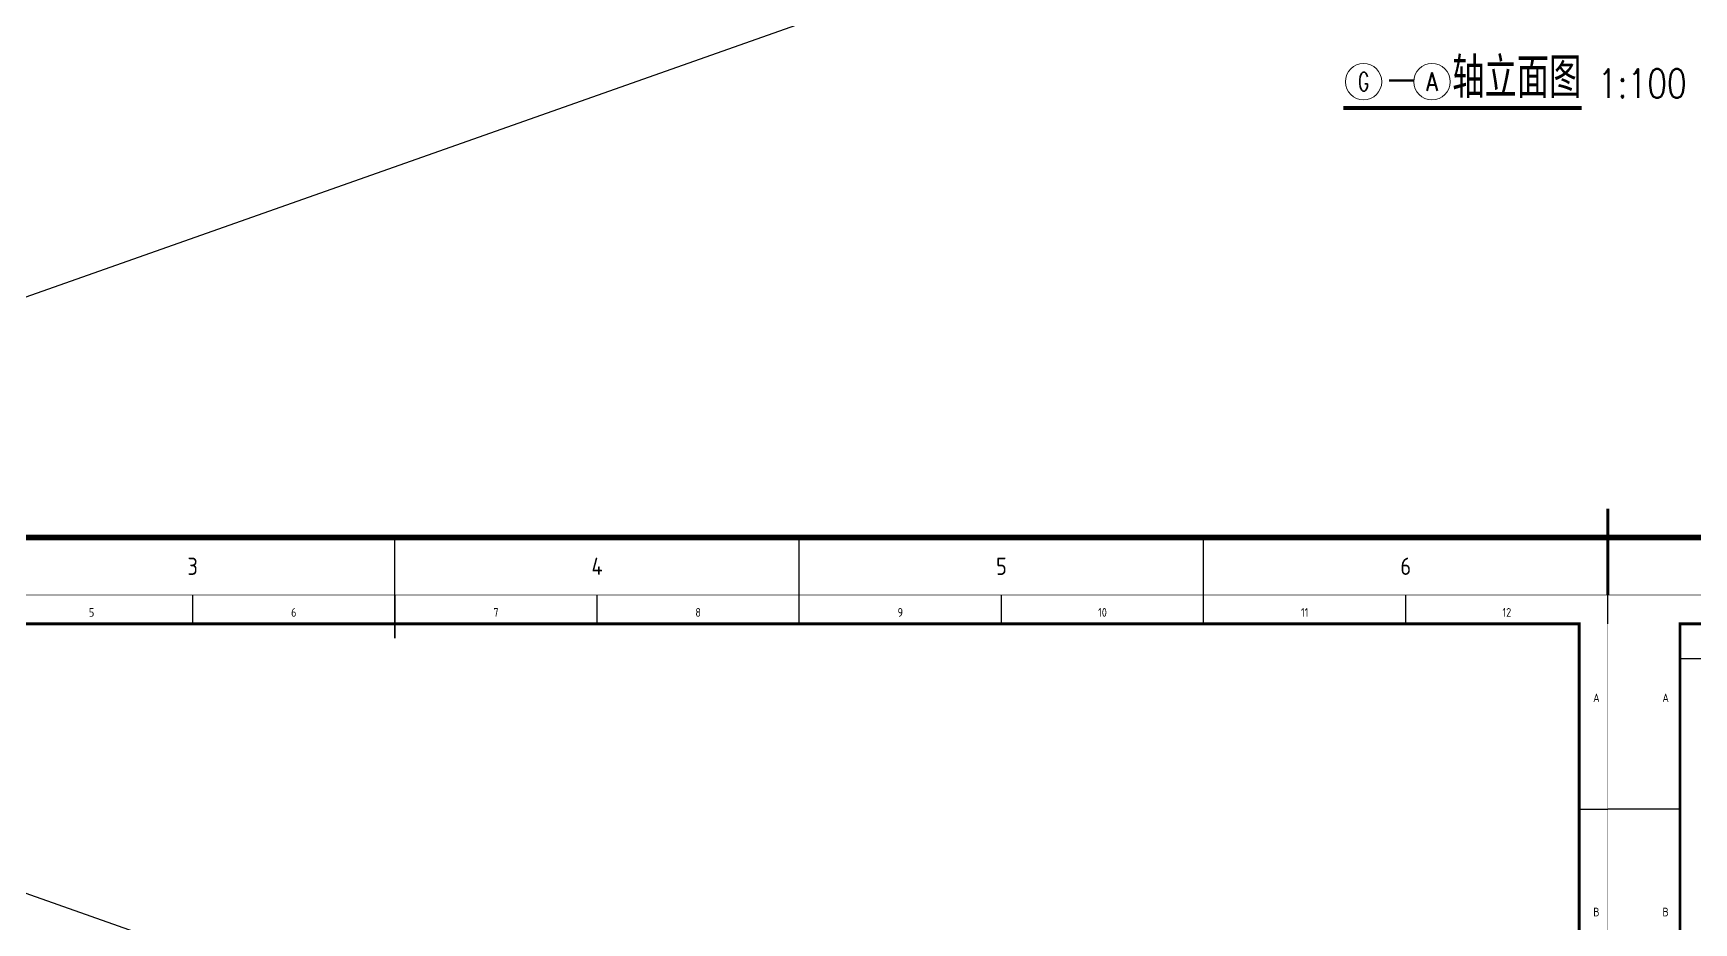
# Model space of a CAD drawing. Extents: x 238398 to 585159, y -66832 to 191977.
# Drawn here: x 379691 to 408473, y -42801 to -27378 of the extents above; entities that cross this region are included whole.
import ezdxf
from ezdxf.enums import TextEntityAlignment as Align

# ---------------------------------------------------------------- set-up
doc = ezdxf.new("R2010")
doc.units = 0
doc.header["$LTSCALE"] = 1000
doc.header["$MEASUREMENT"] = 0
doc.layers.get('0').update_dxf_attribs({"color": 8})
doc.layers.add('-人员定位', color=6, linetype='Continuous')
doc.layers.add('DIM_SYMB', color=8, linetype='Continuous')
doc.layers.add('PUB_TEXT', color=8, linetype='Continuous', lineweight=20)
doc.styles.add('HZTXT', font='geditxt.shx', dxfattribs={"width": 0.8, "bigfont": 'hztxt1.shx'})
doc.styles.get("Standard").update_dxf_attribs({"font": 'gbenor.shx', "bigfont": 'gbcbig.shx'})
doc.styles.add('TK', font='GEDITXT.SHX', dxfattribs={"width": 0.85, "height": 3.5, "bigfont": 'hztxt1.shx'})

# ---------------------------------------------------------------- blocks, each defined once
blk = doc.blocks.new('GEDI_WK_A1')
at = {"color": 3}
for p, q in [((0, 584), (0, 594)), ((350.42, 584), (350.42, 594)), ((420.5, 584), (420.5, 594)), ((490.58, 584), (490.58, 594)), ((560.67, 584), (560.67, 594)), ((630.75, 584), (630.75, 594)), ((700.83, 584), (700.83, 594)), ((770.92, 584), (770.92, 594)), ((25, 572), (85, 572)), ((25, 519.75), (0, 519.75)), ((831, 519.75), (841, 519.75)), ((210.25, 0), (210.25, 10)), ((280.33, 0), (280.33, 10)), ((350.42, 0), (350.42, 10)), ((420.5, 0), (420.5, 10))]:
    blk.add_line(p, q, dxfattribs=at)
for points, const_width in [([(0, 0), (841, 0), (841, 594), (0, 594)], 0.1), ([(25, 10), (831, 10), (831, 584), (25, 584)], 1)]:
    blk.add_lwpolyline(points, close=True, dxfattribs=dict(at, const_width=const_width))
at = {"color": 3, "const_width": 0.5}
for points in [[(420.5, 579), (420.5, 594)], [(420.5, 0), (420.5, 15)]]:
    blk.add_lwpolyline(points, dxfattribs=at)
at = {"color": 3}
for s, p in [('5', (315.38, 588)), ('6', (385.46, 588)), ('7', (455.54, 588)), ('8', (525.62, 588)), ('9', (595.71, 588)), ('10', (665.79, 588)), ('11', (735.88, 588)), ('12', (805.96, 588)), ('3', (175.21, 5)), ('4', (245.29, 5)), ('5', (315.38, 5)), ('6', (385.46, 5))]:
    blk.add_text(s, height=3, dxfattribs=at).set_placement(p, align=Align.MIDDLE)
for s, p in [('A', (20, 556.88)), ('A', (837, 556.88)), ('B', (20, 482.62)), ('B', (837, 482.62))]:
    blk.add_text(s, height=3, dxfattribs=at).set_placement(p, align=Align.CENTER)
blk = doc.blocks.new('CEEC_TK_A1')
blk.add_blockref('GEDI_WK_A1', (0, 0))
at = {"style": 'TK', "width": 0.85}
for tag, height, p in [('PROJECTNAME', 4.75, (776, 44)), ('PHASE', 4, (818, 44)), ('DRAWINGNAME', 4.75, (786, 31))]:
    blk.add_attdef(tag, text='', height=height, dxfattribs=at).set_placement(p, align=Align.MIDDLE_CENTER)
for tag, p, height in [('APPROVE', (663, 32.75), 3.5), ('DESIGN', (708, 32.75), 3.5), ('REVIEW1', (663, 25.75), 3.5), ('DRAW', (708, 25.75), 3.5), ('REVIEW2', (663, 18.75), 3.5), ('PROPORTION', (708, 18.75), 3.5), ('DRAWINGNUMBER', (758, 18.5), 4), ('CHECK', (663, 11.75), 3.5), ('DATE', (708, 11.75), 3.5), ('VERSION', (824, 11.75), 3.5)]:
    blk.add_attdef(tag, p, '', height=height, dxfattribs=at)

msp = doc.modelspace()

# ---------------------------------------------------------------- linework, layer by layer
at = {"layer": '-人员定位'}
for p, q in [((533134.5, 22280.2), (364934.5, -37119.8)), ((364934.5, -37119.8), (449034.5, -66819.8))]:
    msp.add_line(p, q, dxfattribs=at)
at = {"layer": 'DIM_SYMB', "const_width": 70}
msp.add_lwpolyline([(402399.3, -28673.6), (406528, -28673.6)], dxfattribs=at)
at = {"layer": 'PUB_TEXT'}
for centre in [(402749.3, -28218.6), (403934.6, -28218.6)]:
    msp.add_circle(centre, 315, dxfattribs=at)

# ---------------------------------------------------------------- block references
for p, xscale, yscale, zscale in [((364934.5, -37119.8), 100, 100, 100), ((364934.5, -66819.8), 50, 50, 50), ((406984.5, -66819.8), 50, 50, 50)]:
    msp.add_blockref('CEEC_TK_A1', p, dxfattribs=dict(xscale=xscale, yscale=yscale, zscale=zscale))

# ---------------------------------------------------------------- texts
at = {"layer": 'PUB_TEXT', "style": 'HZTXT', "width": 0.8}
for s, height, p in [('轴立面图', 700, (404284.6, -28498.6)), ('-', 700, (403099.3, -28498.6)), ('1:100', 500, (406808, -28498.6))]:
    msp.add_text(s, height=height, dxfattribs=at).set_placement(p)
for s, height, p, p2 in [('G', 328.2, (402655.5, -28382.7), (402843.1, -28382.7)), ('A', 322.8, (403836.3, -28380), (404033, -28380))]:
    msp.add_text(s, height=height, dxfattribs=at).set_placement(p, p2, align=Align.FIT)

doc.saveas('drawing.dxf')
